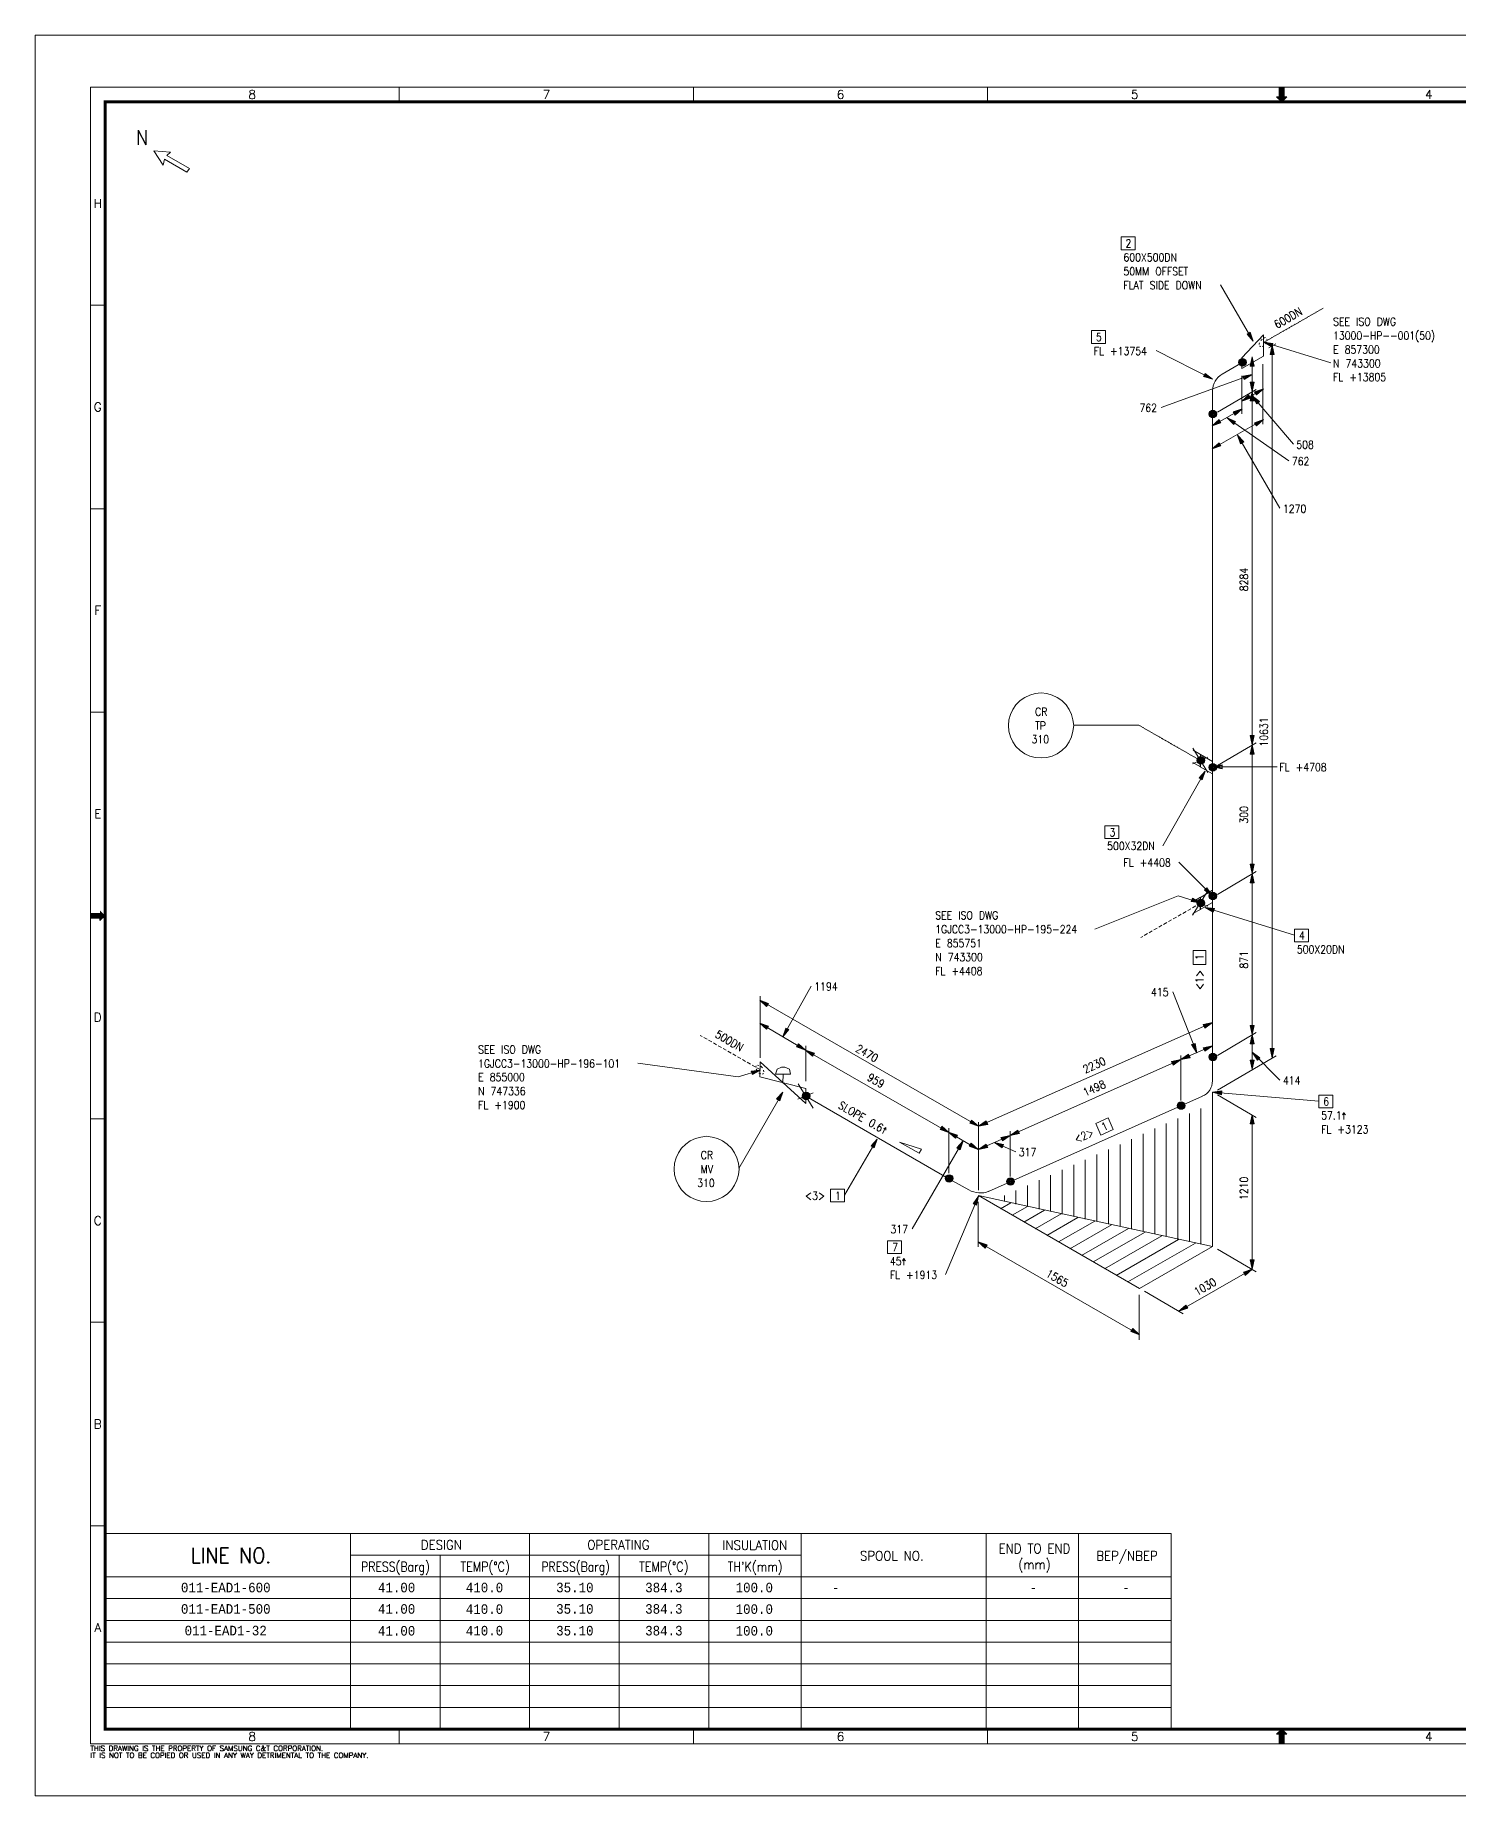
# Model space of a CAD drawing. Extents: x 0 to 841, y 0 to 594.
# Drawn here: x 0 to 480, y 0 to 594 of the extents above; entities that cross this region are included whole.
import ezdxf
from ezdxf.enums import TextEntityAlignment as Align

# ---------------------------------------------------------------- set-up
doc = ezdxf.new("R2010")
doc.units = 0
doc.header["$MEASUREMENT"] = 0
doc.linetypes.add('HIDDEN', pattern=[0.375, 0.25, -0.125])
doc.layers.get('0').update_dxf_attribs({"lineweight": 9})
for name, color, linetype, lineweight in [('3', 7, 'Continuous', 9), ('4', 7, 'Continuous', 9), ('P', 7, 'Continuous', 9), ('SYM', 7, 'Continuous', 9), ('T-TEXT1', 7, 'Continuous', 9)]:
    doc.layers.add(name, color=color, linetype=linetype, lineweight=lineweight)
doc.styles.add('MONOTXT', font='MONOTXT')
doc.styles.add('ROMANS', font='ROMANS')
doc.styles.add('TXT', font='txt.shx')

msp = doc.modelspace()

# ---------------------------------------------------------------- linework, layer by layer
at = {"layer": 'CONT', "color": 2, "linetype": 'HIDDEN', "lineweight": 0, "ltscale": 5}
for p, q in [((393.1, 301.15), (372.95, 289.59)), ((244.51, 244.99), (224.36, 256.56))]:
    msp.add_line(p, q, dxfattribs=at)
at = {"layer": 'CV', "color": 2, "linetype": 'Continuous', "lineweight": 0}
msp.add_lwpolyline([(252.19, 240.44), (252.31, 243.44), (249.71, 243.44), (250.24, 245.12), (251.79, 245.78), (252.84, 245.78), (254.39, 245.12), (254.79, 243.44), (252.31, 243.44)], dxfattribs=at)
at = {"layer": 'DIM', "color": 2, "linetype": 'Continuous', "lineweight": 0}
for p, q in [((410.91, 490.82), (399.86, 509.8)), ((417.29, 249.03), (417.29, 489.39)), ((410.52, 473.79), (410.52, 485.49)), ((414.16, 462.74), (414.16, 483.02)), ((407.01, 466.25), (407.01, 479.12)), ((411.82, 474.44), (398.83, 466.77)), ((407.01, 470.54), (414.29, 474.7)), ((410.52, 354.59), (410.52, 473.79)), ((397, 462.23), (407.14, 467.94)), ((397, 454.42), (414.29, 464.3)), ((397.14, 460.66), (397.14, 463.79)), ((405.59, 459.1), (419.89, 434.4)), ((397.14, 452.86), (397.14, 455.99)), ((372.3, 361.21), (350.2, 361.21)), ((411.82, 355.24), (398.83, 347.56)), ((410.52, 311.16), (410.52, 354.59)), ((394.66, 345.74), (380.36, 320.52)), ((397.26, 347.18), (418.98, 347.18)), ((411.82, 311.81), (398.83, 304.14)), ((410.52, 256.82), (410.52, 311.16)), ((244.39, 268.39), (318.23, 225.89)), ((244.51, 269.82), (244.51, 249.03)), ((252.19, 256.04), (261.8, 273.2)), ((397.14, 262.41), (397.14, 259.29)), ((244.39, 260.73), (259.85, 251.62)), ((411.82, 257.48), (398.83, 249.8)), ((410.52, 245.12), (410.52, 256.82)), ((259.85, 251.62), (308.21, 223.8)), ((259.99, 253.05), (259.99, 241.09)), ((386.48, 249.8), (386.48, 234.59)), ((397.14, 254.61), (397.14, 251.49)), ((418.59, 249.68), (398.83, 238.1)), ((252.19, 237.45), (237.36, 211.59)), ((393.24, 186.1), (393.24, 231.86)), ((397.14, 237.45), (397.14, 185.32)), ((411.82, 228.88), (398.83, 236.54)), ((318.23, 227.31), (318.23, 204.3)), ((381.54, 188.7), (381.54, 226.79)), ((385.44, 187.79), (385.44, 228.49)), ((389.34, 187.01), (389.34, 230.18)), ((410.52, 177.65), (410.52, 229.79)), ((284.04, 221.59), (272.99, 202.61)), ((313.02, 220.94), (295.86, 191.3)), ((308.09, 223.94), (318.09, 218.09)), ((308.21, 225.24), (308.21, 210.03)), ((328.89, 224.19), (328.89, 208.99)), ((369.84, 191.18), (369.84, 221.59)), ((373.74, 190.39), (373.74, 223.29)), ((377.64, 189.49), (377.64, 225.1)), ((354.24, 194.55), (354.24, 214.57)), ((358.14, 193.78), (358.14, 216.39)), ((362.04, 192.86), (362.04, 218.09)), ((365.94, 192.09), (365.94, 219.78)), ((342.54, 197.15), (342.54, 209.38)), ((346.44, 196.24), (346.44, 211.19)), ((350.34, 195.46), (350.34, 212.89)), ((326.94, 200.54), (326.94, 202.49)), ((330.84, 199.62), (330.84, 204.18)), ((334.74, 198.84), (334.74, 205.86)), ((338.64, 197.94), (338.64, 207.69)), ((318.09, 185.19), (318.09, 200.4)), ((325.64, 198.06), (329.14, 200.01)), ((329.54, 195.85), (334.74, 198.84)), ((333.44, 193.51), (340.45, 197.54)), ((337.34, 191.3), (346.04, 196.38)), ((341.24, 189.09), (351.76, 195.07)), ((345.14, 186.89), (357.49, 193.9)), ((349.04, 184.54), (363.07, 192.6)), ((352.94, 182.34), (368.79, 191.44)), ((356.84, 180.12), (374.39, 190.14)), ((318.09, 186.89), (372.56, 155.55)), ((360.74, 177.79), (380.1, 188.96)), ((364.64, 175.57), (385.69, 187.66)), ((368.54, 173.36), (391.41, 186.49)), ((372.56, 171.15), (397.14, 185.32)), ((411.82, 176.74), (398.83, 184.41)), ((385.82, 163.49), (410.52, 177.65)), ((372.44, 153.86), (372.44, 169.07)), ((387.25, 162.57), (374.25, 170.24))]:
    msp.add_line(p, q, dxfattribs=at)
at = {"layer": 'DIM', "color": 2, "linetype": 'HIDDEN', "lineweight": 0}
msp.add_line((415.07, 489.91), (415.46, 490.56), dxfattribs=at)
at = {"layer": 'ELBO', "color": 1, "linetype": 'Continuous', "lineweight": 0}
for centre, radius, start, end in [((403.57, 474.06), 6.43, 119.24886, 180), ((391.45, 241.23), 5.69, 292.93231, 0), ((318.81, 210.83), 7.45, 239.03623, 292.93217)]:
    msp.add_arc(centre, radius, start, end, dxfattribs=at)
at = {"layer": 'G1', "color": 2, "linetype": 'Continuous', "lineweight": 0}
for p, q in [((397.14, 477.95), (378.15, 487.57)), ((414.43, 490.44), (437.04, 483.41)), ((418.45, 489.91), (416.11, 488.49)), ((410.52, 479.51), (379.84, 468.34)), ((410.52, 472.36), (424.44, 455.99)), ((402.07, 464.95), (422.87, 450.39)), ((397, 303.75), (385.82, 314.94)), ((385.56, 303.62), (357.49, 292.44)), ((393.1, 301.29), (385.56, 303.62)), ((394.66, 299.73), (424.82, 290.36)), ((391.8, 250.71), (383.74, 271.25)), ((318.23, 225.89), (397.14, 260.85)), ((386.48, 248.38), (397.14, 253.05)), ((410.52, 250.84), (419.89, 241.49)), ((237.1, 242.53), (203.3, 247.2)), ((244.64, 244.86), (237.1, 242.53)), ((328.89, 222.76), (386.48, 248.38)), ((397.14, 237.45), (433.01, 234.34)), ((318.23, 218.09), (328.89, 222.76)), ((323.55, 220.43), (330.84, 217.3)), ((318.23, 202.35), (307.04, 175.84))]:
    msp.add_line(p, q, dxfattribs=at)
at = {"layer": 'G1', "color": 2, "linetype": 'HIDDEN', "lineweight": 0}
for p, q in [((412.99, 490.17), (412.86, 489.65)), ((412.99, 489.14), (413.39, 489)), ((413.9, 491.48), (413.39, 490.95)), ((413.9, 489), (414.55, 489.26)), ((415.07, 491.99), (414.55, 491.86)), ((415.59, 491.21), (415.46, 491.6))]:
    msp.add_line(p, q, dxfattribs=at)
at = {"layer": 'P', "color": 7, "linetype": 'Continuous', "lineweight": 0}
for p, q in [((23.57, 88.53), (383.18, 88.53)), ((106.33, 88.53), (106.33, 22.48)), ((166.78, 88.53), (166.78, 22.48)), ((227.21, 88.53), (227.21, 22.48)), ((258.41, 88.53), (258.41, 22.48)), ((320.79, 88.53), (320.79, 22.48)), ((351.98, 88.53), (351.98, 22.48)), ((383.18, 88.53), (383.18, 22.48)), ((106.33, 81.19), (258.41, 81.19)), ((136.56, 81.19), (136.56, 22.48)), ((196.99, 81.19), (196.99, 22.48)), ((23.57, 73.85), (383.18, 73.85)), ((23.57, 66.51), (383.18, 66.51)), ((23.57, 59.19), (383.18, 59.19)), ((23.57, 51.84), (383.18, 51.84)), ((23.57, 44.49), (383.18, 44.49)), ((23.57, 37.16), (383.18, 37.16)), ((23.57, 29.82), (383.18, 29.82))]:
    msp.add_line(p, q, dxfattribs=at)
at = {"layer": 'PIPE', "color": 1, "linetype": 'Continuous', "lineweight": 0}
for p, q in [((407.14, 483.54), (400.39, 479.64)), ((397.14, 474.05), (397.14, 466.12)), ((397.14, 466.12), (397.14, 346.91)), ((397.14, 346.91), (397.14, 303.49)), ((397.14, 303.49), (397.14, 249.15)), ((397.14, 249.15), (397.14, 241.22)), ((308.21, 208.2), (259.99, 236.03)), ((386.48, 232.78), (328.89, 207.16)), ((393.75, 236.03), (386.48, 232.78)), ((314.98, 204.44), (308.21, 208.2)), ((328.89, 207.16), (321.6, 203.91))]:
    msp.add_line(p, q, dxfattribs=at)
at = {"layer": 'PL3', "color": 2, "linetype": 'Continuous', "lineweight": 0}
for points in [[(409.74, 493.69), (410.91, 490.82), (408.96, 493.29)], [(409.61, 493.69), (410.91, 490.82), (409.09, 493.29)], [(409.49, 493.55), (410.91, 490.82), (409.22, 493.43)], [(417.15, 489), (414.43, 490.44), (417.54, 489.91)], [(417.29, 489.14), (414.43, 490.44), (417.41, 489.79)], [(417.29, 489.26), (414.43, 490.44), (417.41, 489.65)], [(416.76, 486.27), (417.29, 489.39), (417.8, 486.27)], [(417.02, 486.27), (417.29, 489.39), (417.68, 486.27)], [(417.15, 486.27), (417.29, 489.39), (417.41, 486.27)], [(410, 482.38), (410.52, 485.49), (411.04, 482.38)], [(410.26, 482.38), (410.52, 485.49), (410.91, 482.38)], [(410.39, 482.38), (410.52, 485.49), (410.65, 482.38)], [(394.66, 479.77), (397.14, 477.95), (394.28, 478.99)], [(394.54, 479.64), (397.14, 477.95), (394.28, 479.12)], [(394.54, 479.51), (397.14, 477.95), (394.4, 479.25)], [(407.4, 478.86), (410.52, 479.51), (407.79, 477.95)], [(407.54, 478.74), (410.52, 479.51), (407.66, 478.09)], [(407.54, 478.6), (410.52, 479.51), (407.66, 478.21)], [(411.04, 476.91), (410.52, 473.79), (410, 476.91)], [(410.91, 476.91), (410.52, 473.79), (410.26, 476.91)], [(410.65, 476.91), (410.52, 473.79), (410.39, 476.91)], [(409.87, 471.71), (407.01, 470.54), (409.49, 472.49)], [(409.87, 471.84), (407.01, 470.54), (409.49, 472.36)], [(409.74, 471.98), (407.01, 470.54), (409.61, 472.24)], [(410, 470.68), (410.52, 473.79), (411.04, 470.68)], [(410.26, 470.68), (410.52, 473.79), (410.91, 470.68)], [(410.39, 470.68), (410.52, 473.79), (410.65, 470.68)], [(412.21, 469.76), (410.52, 472.36), (412.86, 470.29)], [(412.34, 469.89), (410.52, 472.36), (412.74, 470.29)], [(412.48, 469.89), (410.52, 472.36), (412.6, 470.15)], [(411.44, 473.54), (414.29, 474.7), (411.82, 472.75)], [(411.44, 473.4), (414.29, 474.7), (411.82, 472.89)], [(411.56, 473.27), (414.29, 474.7), (411.69, 473.01)], [(399.86, 463.39), (397, 462.23), (399.48, 464.18)], [(399.86, 463.52), (397, 462.23), (399.48, 464.04)], [(399.74, 463.65), (397, 462.23), (399.6, 463.91)], [(404.41, 462.74), (402.07, 464.95), (404.8, 463.52)], [(404.41, 462.88), (402.07, 464.95), (404.8, 463.39)], [(404.54, 463), (402.07, 464.95), (404.68, 463.26)], [(404.29, 466.77), (407.14, 467.94), (404.68, 465.99)], [(404.29, 466.64), (407.14, 467.94), (404.68, 466.12)], [(404.41, 466.51), (407.14, 467.94), (404.54, 466.25)], [(411.44, 463.14), (414.29, 464.3), (411.82, 462.35)], [(411.44, 463), (414.29, 464.3), (411.82, 462.49)], [(411.56, 462.88), (414.29, 464.3), (411.69, 462.61)], [(406.75, 456.24), (405.59, 459.1), (407.54, 456.64)], [(406.89, 456.24), (405.59, 459.1), (407.4, 456.64)], [(407.01, 456.37), (405.59, 459.1), (407.27, 456.5)], [(399.86, 455.59), (397, 454.42), (399.48, 456.37)], [(399.86, 455.73), (397, 454.42), (399.48, 456.24)], [(399.74, 455.85), (397, 454.42), (399.6, 456.11)], [(411.04, 357.7), (410.52, 354.59), (410, 357.7)], [(410.91, 357.7), (410.52, 354.59), (410.26, 357.7)], [(410.65, 357.7), (410.52, 354.59), (410.39, 357.7)], [(410, 351.46), (410.52, 354.59), (411.04, 351.46)], [(410.26, 351.46), (410.52, 354.59), (410.91, 351.46)], [(410.39, 351.46), (410.52, 354.59), (410.65, 351.46)], [(392.71, 343.27), (394.66, 345.74), (393.49, 342.89)], [(392.84, 343.27), (394.66, 345.74), (393.36, 342.89)], [(392.98, 343.14), (394.66, 345.74), (393.24, 343.01)], [(400.39, 346.65), (397.26, 347.18), (400.39, 347.69)], [(400.39, 346.91), (397.26, 347.18), (400.39, 347.56)], [(400.39, 347.04), (397.26, 347.18), (400.39, 347.3)], [(411.04, 314.29), (410.52, 311.16), (410, 314.29)], [(410, 308.04), (410.52, 311.16), (411.04, 308.04)], [(410.91, 314.29), (410.52, 311.16), (410.26, 314.29)], [(410.26, 308.04), (410.52, 311.16), (410.91, 308.04)], [(410.65, 314.29), (410.52, 311.16), (410.39, 314.29)], [(410.39, 308.04), (410.52, 311.16), (410.65, 308.04)], [(395.05, 306.23), (397, 303.75), (394.54, 305.7)], [(395.05, 306.23), (397, 303.75), (394.66, 305.84)], [(394.93, 306.09), (397, 303.75), (394.66, 305.84)], [(390.38, 302.71), (393.1, 301.29), (389.99, 301.8)], [(390.24, 302.59), (393.1, 301.29), (390.11, 301.94)], [(390.24, 302.45), (393.1, 301.29), (390.11, 302.06)], [(397.39, 298.29), (394.66, 299.73), (397.79, 299.2)], [(397.52, 298.43), (394.66, 299.73), (397.65, 299.07)], [(397.52, 298.55), (394.66, 299.73), (397.65, 298.94)], [(246.85, 266.44), (244.39, 268.39), (247.24, 267.23)], [(246.85, 266.57), (244.39, 268.39), (247.24, 267.09)], [(246.99, 266.7), (244.39, 268.39), (247.11, 266.96)], [(246.85, 258.77), (244.39, 260.73), (247.24, 259.55)], [(246.85, 258.9), (244.39, 260.73), (247.24, 259.43)], [(246.99, 259.04), (244.39, 260.73), (247.11, 259.29)], [(254.14, 258.64), (252.19, 256.04), (253.35, 259.04)], [(254, 258.64), (252.19, 256.04), (253.49, 258.9)], [(253.88, 258.77), (252.19, 256.04), (253.61, 258.9)], [(394.14, 260.07), (397.14, 260.85), (394.54, 259.16)], [(394.14, 259.94), (397.14, 260.85), (394.4, 259.29)], [(394.28, 259.81), (397.14, 260.85), (394.4, 259.43)], [(411.04, 259.94), (410.52, 256.82), (410, 259.94)], [(410, 253.7), (410.52, 256.82), (411.04, 253.7)], [(410.91, 259.94), (410.52, 256.82), (410.26, 259.94)], [(410.26, 253.7), (410.52, 256.82), (410.91, 253.7)], [(410.65, 259.94), (410.52, 256.82), (410.39, 259.94)], [(410.39, 253.7), (410.52, 256.82), (410.65, 253.7)], [(257.39, 253.57), (259.85, 251.62), (256.99, 252.79)], [(257.39, 253.44), (259.85, 251.62), (256.99, 252.93)], [(257.25, 253.31), (259.85, 251.62), (257.12, 253.05)], [(262.32, 249.68), (259.85, 251.62), (262.71, 250.45)], [(262.32, 249.8), (259.85, 251.62), (262.71, 250.32)], [(262.45, 249.94), (259.85, 251.62), (262.59, 250.19)], [(389.59, 249.15), (386.48, 248.38), (389.2, 250.06)], [(389.46, 249.29), (386.48, 248.38), (389.2, 249.94)], [(389.46, 249.41), (386.48, 248.38), (389.34, 249.8)], [(391.15, 253.84), (391.8, 250.71), (390.24, 253.44)], [(391.02, 253.7), (391.8, 250.71), (390.38, 253.57)], [(390.89, 253.7), (391.8, 250.71), (390.5, 253.57)], [(394.14, 252.28), (397.14, 253.05), (394.54, 251.36)], [(394.14, 252.14), (397.14, 253.05), (394.4, 251.49)], [(394.28, 252.01), (397.14, 253.05), (394.4, 251.62)], [(412.48, 248.38), (410.52, 250.84), (412.99, 248.89)], [(412.6, 248.5), (410.52, 250.84), (412.99, 248.89)], [(412.6, 248.5), (410.52, 250.84), (412.86, 248.76)], [(417.8, 252.14), (417.29, 249.03), (416.76, 252.14)], [(417.68, 252.14), (417.29, 249.03), (417.02, 252.14)], [(417.41, 252.14), (417.29, 249.03), (417.15, 252.14)], [(241.53, 244.34), (244.64, 244.86), (241.91, 243.44)], [(241.65, 244.21), (244.64, 244.86), (241.79, 243.56)], [(241.65, 244.09), (244.64, 244.86), (241.79, 243.69)], [(383.49, 247.59), (386.48, 248.38), (383.88, 246.69)], [(383.49, 247.46), (386.48, 248.38), (383.74, 246.81)], [(383.61, 247.34), (386.48, 248.38), (383.74, 246.94)], [(411.04, 248.24), (410.52, 245.12), (410, 248.24)], [(410.91, 248.24), (410.52, 245.12), (410.26, 248.24)], [(410.65, 248.24), (410.52, 245.12), (410.39, 248.24)], [(400.12, 236.68), (397.14, 237.45), (400.25, 237.71)], [(250.24, 234.99), (252.19, 237.45), (251.01, 234.59)], [(250.36, 234.99), (252.19, 237.45), (250.89, 234.59)], [(250.49, 234.85), (252.19, 237.45), (250.75, 234.72)], [(400.12, 236.94), (397.14, 237.45), (400.25, 237.59)], [(400.12, 237.06), (397.14, 237.45), (400.25, 237.32)], [(305.74, 225.75), (308.21, 223.8), (305.35, 224.97)], [(315.75, 227.84), (318.23, 225.89), (315.36, 227.05)], [(315.75, 227.7), (318.23, 225.89), (315.36, 227.19)], [(315.62, 227.57), (318.23, 225.89), (315.49, 227.31)], [(321.34, 226.66), (318.23, 225.89), (320.95, 227.57)], [(321.21, 226.79), (318.23, 225.89), (320.95, 227.44)], [(321.21, 226.93), (318.23, 225.89), (321.09, 227.31)], [(410, 226.66), (410.52, 229.79), (411.04, 226.66)], [(410.26, 226.66), (410.52, 229.79), (410.91, 226.66)], [(410.39, 226.66), (410.52, 229.79), (410.65, 226.66)], [(282.09, 219.12), (284.04, 221.59), (282.86, 218.74)], [(282.21, 219.12), (284.04, 221.59), (282.74, 218.74)], [(282.34, 218.99), (284.04, 221.59), (282.6, 218.86)], [(305.74, 225.62), (308.21, 223.8), (305.35, 225.1)], [(305.61, 225.49), (308.21, 223.8), (305.49, 225.24)], [(310.55, 221.99), (308.09, 223.94), (310.94, 222.76)], [(310.55, 222.11), (308.09, 223.94), (310.94, 222.64)], [(310.69, 222.24), (308.09, 223.94), (310.81, 222.5)], [(311.07, 218.47), (313.02, 220.94), (311.85, 218.09)], [(311.2, 218.47), (313.02, 220.94), (311.73, 218.09)], [(311.34, 218.34), (313.02, 220.94), (311.59, 218.21)], [(315.62, 220.04), (318.09, 218.09), (315.24, 219.25)], [(315.62, 219.9), (318.09, 218.09), (315.24, 219.39)], [(326.29, 218.74), (323.55, 220.43), (326.68, 219.64)], [(326.29, 218.86), (323.55, 220.43), (326.54, 219.51)], [(326.41, 218.99), (323.55, 220.43), (326.54, 219.39)], [(325.89, 221.99), (328.89, 222.76), (326.29, 221.07)], [(325.89, 221.85), (328.89, 222.76), (326.15, 221.2)], [(326.02, 221.72), (328.89, 222.76), (326.15, 221.34)], [(332, 223.54), (328.89, 222.76), (331.61, 224.45)], [(331.88, 223.68), (328.89, 222.76), (331.61, 224.32)], [(331.88, 223.8), (328.89, 222.76), (331.74, 224.19)], [(315.49, 219.78), (318.09, 218.09), (315.36, 219.51)], [(321.34, 218.86), (318.23, 218.09), (320.95, 219.78)], [(321.21, 218.99), (318.23, 218.09), (320.95, 219.64)], [(321.21, 219.12), (318.23, 218.09), (321.09, 219.51)], [(316.54, 199.75), (318.23, 202.35), (317.44, 199.36)], [(316.66, 199.62), (318.23, 202.35), (317.31, 199.36)], [(316.79, 199.62), (318.23, 202.35), (317.19, 199.49)], [(320.56, 184.94), (318.09, 186.89), (320.95, 185.71)], [(320.56, 185.06), (318.09, 186.89), (320.95, 185.59)], [(320.69, 185.19), (318.09, 186.89), (320.82, 185.45)], [(411.04, 180.78), (410.52, 177.65), (410, 180.78)], [(410.91, 180.78), (410.52, 177.65), (410.26, 180.78)], [(410.65, 180.78), (410.52, 177.65), (410.39, 180.78)], [(407.66, 176.49), (410.52, 177.65), (408.05, 175.7)], [(407.66, 176.35), (410.52, 177.65), (408.05, 175.84)], [(407.79, 176.22), (410.52, 177.65), (407.93, 175.96)], [(388.69, 164.65), (385.82, 163.49), (388.29, 165.44)], [(388.69, 164.79), (385.82, 163.49), (388.29, 165.3)], [(388.55, 164.91), (385.82, 163.49), (388.43, 165.18)], [(370.09, 157.5), (372.56, 155.55), (369.7, 156.72)], [(370.09, 157.38), (372.56, 155.55), (369.7, 156.85)], [(369.96, 157.24), (372.56, 155.55), (369.84, 156.99)]]:
    msp.add_lwpolyline(points, dxfattribs=at)
at = {"layer": 'PL37', "color": 7, "linetype": 'Continuous', "lineweight": 0}
for points in [[(339.29, 372.14), (341.24, 371.88), (343.05, 371.35), (344.74, 370.57), (346.3, 369.54), (347.74, 368.1), (348.78, 366.54), (349.55, 364.85), (350.07, 363.04), (350.34, 361.09), (350.07, 359.14), (349.55, 357.31), (348.78, 355.62), (347.74, 354.06), (346.3, 352.64), (344.74, 351.59), (343.05, 350.81), (341.24, 350.29), (339.29, 350.16), (337.34, 350.29), (335.51, 350.81), (333.82, 351.59), (332.26, 352.64), (330.84, 354.06), (329.79, 355.62), (329.01, 357.31), (328.49, 359.14), (328.36, 361.09), (328.49, 363.04), (329.01, 364.85), (329.79, 366.54), (330.84, 368.1), (332.26, 369.54), (333.82, 370.57), (335.51, 371.35), (337.34, 371.88), (339.29, 372.14)], [(226.44, 222.5), (228.39, 222.24), (230.21, 221.72), (231.9, 220.94), (233.46, 219.9), (234.89, 218.47), (235.94, 216.91), (236.71, 215.22), (237.24, 213.4), (237.49, 211.45), (237.24, 209.5), (236.71, 207.69), (235.94, 205.99), (234.89, 204.44), (233.46, 203), (231.9, 201.96), (230.21, 201.19), (228.39, 200.66), (226.44, 200.54), (224.49, 200.66), (222.68, 201.19), (220.99, 201.96), (219.43, 203), (217.99, 204.44), (216.95, 205.99), (216.18, 207.69), (215.65, 209.5), (215.53, 211.45), (215.65, 213.4), (216.18, 215.22), (216.95, 216.91), (217.99, 218.47), (219.43, 219.9), (220.99, 220.94), (222.68, 221.72), (224.49, 222.24), (226.44, 222.5)]]:
    msp.add_lwpolyline(points, dxfattribs=at)
at = {"layer": 'PL4', "color": 7, "linetype": 'Continuous', "lineweight": 0}
msp.add_lwpolyline([(18.61, 576.49), (822.39, 576.49), (822.39, 17.51), (18.61, 17.51)], close=True, dxfattribs=at)
for points in [[(409.87, 493.81), (410.91, 490.82), (408.84, 493.16), (409.87, 493.81)], [(417.15, 488.87), (414.43, 490.44), (417.54, 490.04), (417.15, 488.87)], [(416.64, 486.27), (417.29, 489.39), (417.94, 486.27), (416.64, 486.27)], [(409.87, 482.38), (410.52, 485.49), (411.17, 482.38), (409.87, 482.38)], [(394.66, 479.9), (397.14, 477.95), (394.14, 478.86), (394.66, 479.9)], [(407.4, 478.99), (410.52, 479.51), (407.79, 477.82), (407.4, 478.99)], [(411.17, 476.91), (410.52, 473.79), (409.87, 476.91), (411.17, 476.91)], [(410, 471.59), (407.01, 470.54), (409.35, 472.62), (410, 471.59)], [(409.87, 470.68), (410.52, 473.79), (411.17, 470.68), (409.87, 470.68)], [(412.09, 469.64), (410.52, 472.36), (412.99, 470.41), (412.09, 469.64)], [(411.3, 473.66), (414.29, 474.7), (411.95, 472.62), (411.3, 473.66)], [(399.99, 463.26), (397, 462.23), (399.34, 464.3), (399.99, 463.26)], [(404.29, 462.61), (402.07, 464.95), (404.94, 463.65), (404.29, 462.61)], [(404.15, 466.9), (407.14, 467.94), (404.8, 465.86), (404.15, 466.9)], [(411.3, 463.26), (414.29, 464.3), (411.95, 462.23), (411.3, 463.26)], [(406.62, 456.11), (405.59, 459.1), (407.66, 456.76), (406.62, 456.11)], [(399.99, 455.46), (397, 454.42), (399.34, 456.5), (399.99, 455.46)], [(411.17, 357.7), (410.52, 354.59), (409.87, 357.7), (411.17, 357.7)], [(390.64, 352.76), (393.1, 351.34), (393.1, 347.18), (390.5, 348.6)], [(409.87, 351.46), (410.52, 354.59), (411.17, 351.46), (409.87, 351.46)], [(392.59, 343.4), (394.66, 345.74), (393.62, 342.75), (392.59, 343.4)], [(400.39, 346.53), (397.26, 347.18), (400.39, 347.82), (400.39, 346.53)], [(411.17, 314.29), (410.52, 311.16), (409.87, 314.29), (411.17, 314.29)], [(409.87, 308.04), (410.52, 311.16), (411.17, 308.04), (409.87, 308.04)], [(390.64, 301.68), (393.1, 303.24), (393.1, 299.07), (390.5, 297.64)], [(395.19, 306.35), (397, 303.75), (394.4, 305.57), (395.19, 306.35)], [(390.38, 302.84), (393.1, 301.29), (389.99, 301.68), (390.38, 302.84)], [(397.39, 298.16), (394.66, 299.73), (397.79, 299.34), (397.39, 298.16)], [(246.72, 266.31), (244.39, 268.39), (247.38, 267.35), (246.72, 266.31)], [(246.72, 258.64), (244.39, 260.73), (247.38, 259.69), (246.72, 258.64)], [(254.26, 258.51), (252.19, 256.04), (253.22, 259.04), (254.26, 258.51)], [(394.01, 260.2), (397.14, 260.85), (394.54, 259.04), (394.01, 260.2)], [(411.17, 259.94), (410.52, 256.82), (409.87, 259.94), (411.17, 259.94)], [(409.87, 253.7), (410.52, 256.82), (411.17, 253.7), (409.87, 253.7)], [(257.51, 253.7), (259.85, 251.62), (256.86, 252.66), (257.51, 253.7)], [(262.19, 249.54), (259.85, 251.62), (262.84, 250.59), (262.19, 249.54)], [(389.59, 249.03), (386.48, 248.38), (389.07, 250.19), (389.59, 249.03)], [(391.29, 253.84), (391.8, 250.71), (390.11, 253.44), (391.29, 253.84)], [(394.01, 252.4), (397.14, 253.05), (394.54, 251.24), (394.01, 252.4)], [(412.34, 248.24), (410.52, 250.84), (413.12, 249.03), (412.34, 248.24)], [(417.94, 252.14), (417.29, 249.03), (416.64, 252.14), (417.94, 252.14)], [(241.53, 244.47), (244.64, 244.86), (241.91, 243.3), (241.53, 244.47)], [(383.35, 247.72), (386.48, 248.38), (383.88, 246.55), (383.35, 247.72)], [(411.17, 248.24), (410.52, 245.12), (409.87, 248.24), (411.17, 248.24)], [(400.12, 236.54), (397.14, 237.45), (400.25, 237.84), (400.12, 236.54)], [(250.1, 235.11), (252.19, 237.45), (251.14, 234.46), (250.1, 235.11)], [(305.88, 225.89), (308.21, 223.8), (305.23, 224.84), (305.88, 225.89)], [(315.89, 227.96), (318.23, 225.89), (315.24, 226.93), (315.89, 227.96)], [(321.34, 226.54), (318.23, 225.89), (320.82, 227.7), (321.34, 226.54)], [(409.87, 226.66), (410.52, 229.79), (411.17, 226.66), (409.87, 226.66)], [(281.95, 219.25), (284.04, 221.59), (282.99, 218.6), (281.95, 219.25)], [(291.57, 220.55), (298.2, 216.79), (298.99, 218.21), (291.57, 220.55)], [(310.43, 221.85), (308.09, 223.94), (311.07, 222.89), (310.43, 221.85)], [(310.94, 218.6), (313.02, 220.94), (311.99, 217.95), (310.94, 218.6)], [(315.75, 220.16), (318.09, 218.09), (315.1, 219.12), (315.75, 220.16)], [(321.34, 218.74), (318.23, 218.09), (320.82, 219.9), (321.34, 218.74)], [(326.15, 218.6), (323.55, 220.43), (326.68, 219.78), (326.15, 218.6)], [(325.76, 222.11), (328.89, 222.76), (326.29, 220.94), (325.76, 222.11)], [(332, 223.41), (328.89, 222.76), (331.49, 224.59), (332, 223.41)], [(316.4, 199.75), (318.23, 202.35), (317.58, 199.24), (316.4, 199.75)], [(318.23, 202.49), (372.56, 171.15), (397.14, 185.32), (318.23, 202.49)], [(320.44, 184.8), (318.09, 186.89), (321.09, 185.84), (320.44, 184.8)], [(411.17, 180.78), (410.52, 177.65), (409.87, 180.78), (411.17, 180.78)], [(407.54, 176.61), (410.52, 177.65), (408.19, 175.57), (407.54, 176.61)], [(388.81, 164.53), (385.82, 163.49), (388.16, 165.56), (388.81, 164.53)], [(370.23, 157.64), (372.56, 155.55), (369.57, 156.59), (370.23, 157.64)]]:
    msp.add_lwpolyline(points, dxfattribs=at)
at = {"layer": 'PL5', "color": 7, "linetype": 'Continuous', "lineweight": 0}
for points in [[(366.33, 521.64), (371, 521.64), (371, 525.92), (366.33, 525.92), (366.33, 521.64)], [(356.31, 490.04), (360.99, 490.04), (360.99, 494.34), (356.31, 494.34), (356.31, 490.04)], [(360.86, 322.99), (365.54, 322.99), (365.54, 327.29), (360.86, 327.29), (360.86, 322.99)], [(424.82, 288.15), (429.5, 288.15), (429.5, 292.44), (424.82, 292.44), (424.82, 288.15)], [(394.93, 280.49), (394.93, 285.16), (390.64, 285.16), (390.64, 280.49), (394.93, 280.49)], [(433.01, 232.12), (437.69, 232.12), (437.69, 236.41), (433.01, 236.41), (433.01, 232.12)], [(359.44, 222.89), (363.59, 224.84), (361.9, 228.74), (357.74, 226.79), (359.44, 222.89)], [(268.3, 200.4), (272.99, 200.4), (272.99, 204.69), (268.3, 204.69), (268.3, 200.4)], [(287.54, 182.99), (292.23, 182.99), (292.23, 187.28), (287.54, 187.28), (287.54, 182.99)]]:
    msp.add_lwpolyline(points, dxfattribs=at)
at = {"layer": 'PL6', "color": 7, "linetype": 'Continuous', "lineweight": 0}
msp.add_lwpolyline([(259.99, 236.03), (259.99, 238.62), (244.39, 242.53), (244.51, 247.59), (259.99, 233.55), (259.99, 236.03)], dxfattribs=at)
at = {"layer": 'PL8', "color": 7, "linetype": 'Continuous', "lineweight": 0}
msp.add_lwpolyline([(39.99, 554.99), (43.19, 550.19), (43.59, 552.19), (51.19, 547.79), (51.99, 548.99), (44.39, 553.39), (45.59, 554.59), (39.99, 554.99)], dxfattribs=at)
at = {"layer": 'REDU', "color": 2, "linetype": 'Continuous', "lineweight": 0}
for points in [[(397.14, 346.91), (397.14, 348.99), (393.1, 351.34), (392.98, 347.18), (397.14, 344.84), (397.14, 346.91)], [(397.14, 303.49), (397.14, 305.57), (393.1, 303.1), (392.98, 299.07), (397.14, 301.41), (397.14, 303.49)]]:
    msp.add_lwpolyline(points, dxfattribs=at)
at = {"layer": 'spoolno', "color": 7, "linetype": 'Continuous', "lineweight": 0}
msp.add_lwpolyline([(0, 0), (841, 0), (841, 594), (0, 594), (0, 0)], dxfattribs=at)
at = {"layer": 'spoolno', "color": 7, "linetype": 'Continuous', "lineweight": 0, "const_width": 0.991}
msp.add_lwpolyline([(23.57, 571.52), (817.42, 571.52), (817.42, 22.48), (23.57, 22.48), (23.57, 571.52)], dxfattribs=at)
at = {"layer": 'SYM', "color": 1, "linetype": 'HIDDEN', "lineweight": 0}
msp.add_line((434.44, 501.87), (414.29, 490.3), dxfattribs=at)
at = {"layer": 'T-TEXT1', "color": 7, "linetype": 'Continuous', "lineweight": 0}
for p, q in [((122.8, 571.52), (122.8, 576.49)), ((222.04, 571.52), (222.04, 576.49)), ((321.26, 571.52), (321.26, 576.49)), ((419.64, 576.49), (419.64, 573.25)), ((420.5, 571.52), (420.5, 576.49)), ((421.36, 576.49), (421.36, 573.25)), ((418.77, 573.25), (420.5, 571.52)), ((418.77, 573.25), (419.64, 573.25)), ((422.23, 573.25), (420.5, 571.52)), ((421.36, 573.25), (422.23, 573.25)), ((18.61, 502.9), (23.57, 502.9)), ((18.61, 434.26), (23.57, 434.26)), ((18.61, 365.64), (23.57, 365.64)), ((18.61, 297), (23.57, 297)), ((21.85, 295.27), (23.57, 297)), ((18.61, 296.14), (21.85, 296.14)), ((21.85, 296.14), (21.85, 295.27)), ((18.61, 228.36), (23.57, 228.36)), ((18.61, 159.74), (23.57, 159.74)), ((18.61, 91.1), (23.57, 91.1)), ((122.8, 17.51), (122.8, 22.48)), ((222.04, 17.51), (222.04, 22.48)), ((321.26, 17.51), (321.26, 22.48)), ((418.77, 20.75), (420.5, 22.48)), ((418.77, 20.75), (419.64, 20.75)), ((419.64, 17.51), (419.64, 20.75)), ((420.5, 17.51), (420.5, 22.48)), ((420.5, 22.48), (420.5, 17.51)), ((422.23, 20.75), (420.5, 22.48)), ((421.36, 20.75), (422.23, 20.75)), ((421.36, 17.51), (421.36, 20.75))]:
    msp.add_line(p, q, dxfattribs=at)
at = {"layer": 'T-TEXT1', "color": 2, "linetype": 'HIDDEN', "lineweight": 0}
msp.add_line((393.1, 349.25), (372.3, 361.21), dxfattribs=at)
at = {"layer": 'T-TEXT1', "color": 2, "linetype": 'Continuous', "lineweight": 0}
for p, q in [((395.57, 345.23), (390.5, 353.41)), ((395.57, 350.43), (390.38, 348.21)), ((395.57, 305.31), (390.38, 297.12)), ((395.57, 300.11), (390.5, 302.19)), ((243.21, 246.29), (243.09, 245.78)), ((243.21, 245.12), (243.6, 244.47)), ((244.12, 246.43), (243.6, 246.55)), ((244.12, 243.82), (244.78, 243.56)), ((245.29, 245.64), (244.78, 246.16)), ((245.29, 243.44), (245.69, 243.69)), ((245.81, 244.21), (245.69, 244.86)), ((262.45, 231.99), (257.39, 240.19)), ((262.45, 237.19), (257.25, 234.99))]:
    msp.add_line(p, q, dxfattribs=at)
at = {"layer": 'T-TEXT1', "color": 7, "linetype": 'Continuous', "lineweight": 0}
for points in [[(419.64, 576.49), (419.64, 573.25), (421.36, 576.49), (421.36, 573.25)], [(418.77, 573.25), (420.5, 571.52), (422.23, 573.25)], [(18.61, 297.86), (21.85, 297.86), (18.61, 296.14), (21.85, 296.14)], [(21.85, 298.73), (23.57, 297), (21.85, 295.27)], [(418.77, 20.75), (420.5, 22.48), (422.23, 20.75)], [(419.64, 17.51), (419.64, 20.75), (421.36, 17.51), (421.36, 20.75)]]:
    msp.add_solid(points, dxfattribs=at)
at = {"layer": 'VALV', "color": 2, "linetype": 'Continuous', "lineweight": 0}
msp.add_lwpolyline([(414.29, 490.3), (414.29, 485.75), (407.01, 481.59), (407.01, 485.1), (414.29, 492.9), (414.29, 490.3)], dxfattribs=at)
at = {"layer": 'WELD', "color": 2}
for centre, radius in [((407.25, 483.63), 1.25), ((407.25, 483.63), 1), ((407.25, 483.63), 0.75), ((407.25, 483.63), 0.5), ((407.25, 483.63), 0.25), ((397.24, 466.21), 1.25), ((397.24, 466.21), 1), ((397.24, 466.21), 0.75), ((397.24, 466.21), 0.5), ((397.24, 466.21), 0.25), ((393.21, 349.34), 1.25), ((393.21, 349.34), 1), ((393.21, 349.34), 0.75), ((393.21, 349.34), 0.5), ((393.21, 349.34), 0.25), ((397.24, 347), 1.25), ((397.24, 347), 1), ((397.24, 347), 0.75), ((397.24, 347), 0.5), ((397.24, 347), 0.25), ((397.24, 303.58), 1.25), ((397.24, 303.58), 1), ((397.24, 303.58), 0.75), ((397.24, 303.58), 0.5), ((397.24, 303.58), 0.25), ((393.21, 301.24), 1.25), ((393.21, 301.24), 1), ((393.21, 301.24), 0.75), ((393.21, 301.24), 0.5), ((393.21, 301.24), 0.25), ((397.24, 249.24), 1.25), ((397.24, 249.24), 1), ((397.24, 249.24), 0.75), ((397.24, 249.24), 0.5), ((397.24, 249.24), 0.25), ((260.09, 236.11), 1.25), ((260.09, 236.11), 1), ((260.09, 236.11), 0.75), ((260.09, 236.11), 0.5), ((260.09, 236.11), 0.25), ((386.58, 232.86), 1.25), ((386.58, 232.86), 1), ((386.58, 232.86), 0.75), ((386.58, 232.86), 0.5), ((386.58, 232.86), 0.25), ((308.32, 208.29), 1.25), ((308.32, 208.29), 1), ((308.32, 208.29), 0.75), ((308.32, 208.29), 0.5), ((308.32, 208.29), 0.25), ((328.99, 207.25), 1.25), ((328.99, 207.25), 1), ((328.99, 207.25), 0.75), ((328.99, 207.25), 0.5), ((328.99, 207.25), 0.25)]:
    msp.add_circle(centre, radius, dxfattribs=at)

# ---------------------------------------------------------------- texts
at = {"color": 2, "linetype": 'Continuous', "lineweight": 0, "style": 'MONOTXT'}
for s, height, width, p in [('011-EAD1-600', 3.2375, 0.899599, (64.28, 70.26)), ('41.00', 3.238, 0.899599, (121.9, 70.26)), ('410.0', 3.238, 0.899599, (151.56, 70.26)), ('35.10', 3.238, 0.899599, (182.04, 70.26)), ('384.3', 3.238, 0.899599, (212.07, 70.26)), ('100.0', 3.238, 0.899599, (242.57, 70.26)), ('-', 3.24, 0.901042, (336.68, 70.28)), ('-', 3.24, 0.901042, (367.93, 70.28)), ('011-EAD1-500', 3.2375, 0.899599, (64.28, 63.04)), ('41.00', 3.238, 0.899599, (121.9, 63.04)), ('410.0', 3.238, 0.899599, (151.56, 62.98)), ('35.10', 3.238, 0.899599, (182.04, 63.04)), ('384.3', 3.238, 0.899599, (212.07, 63.04)), ('100.0', 3.238, 0.899599, (242.57, 62.98)), ('011-EAD1-32', 3.2375, 0.899599, (64.26, 55.74)), ('41.00', 3.238, 0.899599, (121.9, 55.67)), ('410.0', 3.238, 0.899599, (151.56, 55.71)), ('35.10', 3.238, 0.899599, (182.04, 55.71)), ('384.3', 3.238, 0.899599, (212.07, 55.71)), ('100.0', 3.238, 0.899599, (242.57, 55.67))]:
    msp.add_text(s, height=height, dxfattribs=dict(at, width=width)).set_placement(p, align=Align.MIDDLE)
at = {"color": 2, "linetype": 'Continuous', "lineweight": 0, "style": 'MONOTXT', "width": 0.901042}
msp.add_text('-', height=3.24, dxfattribs=at).set_placement((268.77, 70.26), align=Align.MIDDLE_LEFT)
at = {"layer": '3', "color": 2, "linetype": 'Continuous', "lineweight": 0, "style": 'TXT', "width": 0.851861}
for s, p in [('600X500DN', (367.1, 517.7)), ('13000-HP--001(50)', (437.8, 491.3)), ('E 857300', (437.8, 486.6)), ('N 743300', (437.8, 481.9)), ('TP', (337.3, 359.7)), ('CR', (337.3, 364.4)), ('500X32DN', (361.6, 319.1)), ('E 855751', (303.6, 286.3)), ('500X20DN', (425.6, 284.2)), ('N 743300', (303.6, 281.6)), ('E 855000', (149.4, 241.1)), ('N 747336', (149.4, 236.4)), ('57.1^ ', (433.8, 228.2)), ('CR', (224.5, 214.8)), ('MV', (224.5, 210.1)), ('45^ ', (288.3, 179))]:
    msp.add_text(s, height=2.7, dxfattribs=at).set_placement(p)
for s, rotation, p in [('600DN', 30, (418.9, 494.9)), ('8284', 90, (409.1, 406.4)), ('10631', 90, (415.8, 354)), ('300', 90, (409.1, 328)), ('1', 90, (394.1, 282)), ('871', 90, (409.1, 279.1)), ('500DN', 330, (229.1, 256.1)), ('2470', 330, (276.5, 251.3)), ('2230', 24, (354.2, 243.7)), ('959', 330, (280.4, 241.6)), ('1498', 24, (354.2, 235.9)), ('SLOPE 0.6^ ', 330, (270.6, 232.2)), ('1', 24, (360.4, 224.2)), ('1210', 90, (409.1, 201)), ('1565', 330, (340.7, 175.4)), ('1030', 30, (391.9, 168.6))]:
    msp.add_text(s, height=2.7, rotation=rotation, dxfattribs=at).set_placement(p)
at = {"layer": '4', "color": 2, "linetype": 'Continuous', "lineweight": 0, "style": 'TXT', "width": 0.859991}
msp.add_text('N', height=5, dxfattribs=at).set_placement((34, 557))
at = {"layer": 'CP', "color": 2, "linetype": 'Continuous', "lineweight": 0, "style": 'TXT', "width": 0.851861}
for s, p in [('2', (367.8, 522.4)), ('5', (357.8, 490.8)), ('762', (372.5, 466.9)), ('762', (423.9, 448.9)), ('508', (425.4, 454.5)), ('1270', (420.9, 432.9)), ('310', (336.1, 355.1)), ('3', (362.4, 323.7)), ('4', (426.3, 288.9)), ('1194', (262.8, 271.7)), ('415', (376.4, 269.8)), ('414', (420.9, 240)), ('6', (434.5, 232.9)), ('317', (331.8, 215.8)), ('310', (223.3, 205.4)), ('1', (269.8, 201.1)), ('317', (288.5, 189.8)), ('7', (289.1, 183.7))]:
    msp.add_text(s, height=2.7, dxfattribs=at).set_placement(p)
at = {"layer": 'FLAN', "color": 2, "linetype": 'Continuous', "lineweight": 0, "style": 'TXT', "width": 0.851861}
for s, p in [('50MM OFFSET', (367.1, 513)), ('FLAT SIDE DOWN', (367.1, 508.3)), ('SEE ISO DWG', (437.8, 496)), ('FL +13754', (357.1, 486.1)), ('FL +13805', (437.8, 477.3)), ('FL +4708', (419.7, 345.7)), ('FL +4408', (367.1, 313.5)), ('SEE ISO DWG', (303.6, 295.7)), ('1GJCC3-13000-HP-195-224', (303.6, 291)), ('FL +4408', (303.6, 276.9)), ('SEE ISO DWG', (149.4, 250.4)), ('1GJCC3-13000-HP-196-101', (149.4, 245.7)), ('FL +1900', (149.4, 231.7)), ('FL +3123', (433.8, 223.5)), ('FL +1913', (288.3, 174.4))]:
    msp.add_text(s, height=2.7, dxfattribs=at).set_placement(p)
at = {"layer": 'FLAN', "color": 2, "linetype": 'Continuous', "lineweight": 0, "style": 'ROMANS'}
for s, p in [('G', (21.1, 468.57)), ('F', (21.1, 399.95))]:
    msp.add_text(s, height=2.97, dxfattribs=at).set_placement(p, align=Align.MIDDLE)
for s, width, p in [('DESIGN', 0.9, (137, 83.06)), ('OPERATING', 0.9, (196.74, 83.06)), ('PRESS(Barg)', 0.83, (121.51, 75.67)), ('PRESS(Barg)', 0.83, (182.31, 75.67))]:
    msp.add_text(s, height=3.24, dxfattribs=dict(at, width=width)).set_placement(p, align=Align.CENTER)
msp.add_text('THIS DRAWING IS THE PROPERTY OF SAMSUNG C&T CORPORATION.', height=1.75, dxfattribs=at).set_placement((18.61, 16.01), align=Align.MIDDLE_LEFT)
at = {"layer": 'itemno', "color": 2, "linetype": 'Continuous', "lineweight": 0, "style": 'TXT', "width": 0.851861}
for s, rotation, p in [('<1>', 90, (394.1, 271.9)), ('<2>', 24, (351.3, 220.1))]:
    msp.add_text(s, height=2.7, rotation=rotation, dxfattribs=at).set_placement(p)
msp.add_text('<3>', height=2.7, dxfattribs=at).set_placement((259.7, 201.1))
at = {"layer": 'T-TEXT1', "color": 2, "linetype": 'Continuous', "lineweight": 0, "style": 'ROMANS'}
for s, p in [('8', (73.19, 574.01)), ('7', (172.43, 574.01)), ('6', (271.65, 574.01)), ('5', (370.89, 574.01)), ('4', (470.11, 574.01)), ('H', (21.1, 537.21)), ('E', (21.1, 331.31)), ('D', (21.1, 262.69)), ('C', (21.1, 194.05)), ('B', (21.1, 125.42)), ('A', (21.1, 56.79)), ('8', (73.19, 19.99)), ('7', (172.43, 19.99)), ('6', (271.65, 19.99)), ('5', (370.89, 19.99)), ('4', (470.11, 19.99))]:
    msp.add_text(s, height=2.97, dxfattribs=at).set_placement(p, align=Align.MIDDLE)
for s, height, width, p in [('LINE NO.', 5.184, 0.9, (66.03, 78.49)), ('INSULATION', 3.24, 0.9, (242.75, 82.93)), ('END TO END', 3.24, 0.9, (337.09, 81.8)), ('BEP/NBEP', 3.24, 0.9, (368.29, 79.34)), ('TEMP(%%dC)', 3.24, 0.85, (151.79, 75.67)), ('TEMP(%%dC)', 3.24, 0.85, (212.06, 75.67)), ("TH'K(mm)", 3.24, 0.85, (242.88, 75.67)), ('SPOOL NO.', 3.24, 0.9, (288.95, 79.34)), ('(mm)', 3.24, 0.9, (337.09, 76.41))]:
    msp.add_text(s, height=height, dxfattribs=dict(at, width=width)).set_placement(p, align=Align.CENTER)
msp.add_text('IT IS NOT TO BE COPIED OR USED IN ANY WAY DETRIMENTAL TO THE COMPANY.', height=1.75, dxfattribs=at).set_placement((18.61, 13.65), align=Align.MIDDLE_LEFT)

doc.saveas('drawing.dxf')
